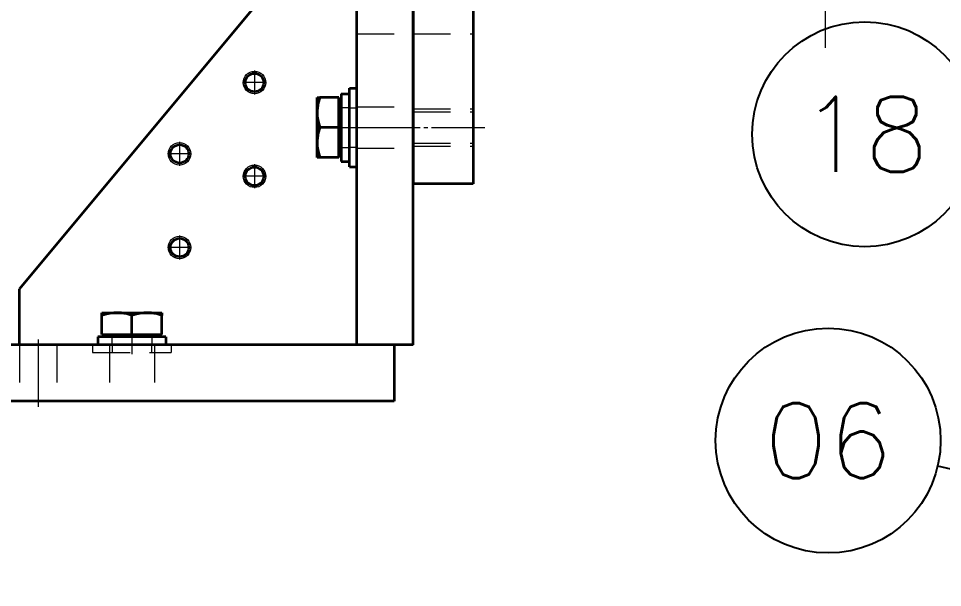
# Model space of a CAD drawing. Header units: millimetres. Extents: x 5606 to 13175, y -3239 to -2051.
# Drawn here: x 6370.7 to 6617.2, y -2622.5 to -2470.7 of the extents above; entities that cross this region are included whole.
import ezdxf
from ezdxf.enums import TextEntityAlignment as Align

# ---------------------------------------------------------------- set-up
doc = ezdxf.new("R2010")
doc.units = ezdxf.units.MM
doc.linetypes.add('CENTER-HOKUTO', pattern=[23, 20, -1, 1, -1])
doc.linetypes.add('HIDDEN-HOKUTO', pattern=[3.8, 2.5, -1.3])
doc.layers.add('AM_7', color=2, linetype='CENTER-HOKUTO', lineweight=30)
doc.layers.add('AM_HID', color=1, linetype='HIDDEN-HOKUTO', lineweight=25)
doc.layers.add('word_dim', color=253, linetype='Continuous')
doc.styles.get("Standard").update_dxf_attribs({"font": 'romans.shx', "bigfont": 'bigfont.shx'})
doc.dimstyles.new('RS1-4', dxfattribs={"dimscale": 4, "dimtxt": 3.5, "dimasz": 3, "dimexe": 1, "dimexo": 0, "dimgap": 1, "dimtad": 3, "dimdsep": 46, "dimtxsty": 'Standard', "dimblk1": 'OPEN', "dimblk2": 'OPEN', "dimsah": 1, "dimcen": 0, "dimclrd": 256, "dimclre": 256, "dimclrt": 3, "dimadec": 0, "dimazin": 0, "dimtfac": 1, "dimtmove": 0, "dimatfit": 3, "dimldrblk": 'OPEN', "dimfxl": 0, "dimtolj": 1, "dimtzin": 0, "dimarcsym": 0})

# ---------------------------------------------------------------- blocks, each defined once
blk = doc.blocks.new('_Open')
at = {"color": 0, "lineweight": -2}
for p, q in [((-1, 0.1667), (0, 0)), ((-1, -0.1667), (0, 0)), ((0, 0), (-1, 0))]:
    blk.add_line(p, q, dxfattribs=at)
blk = doc.blocks.new('*D266')
at = {"layer": 'DEFPOINTS', "color": 0, "linetype": 'Continuous', "ltscale": 2}
for p in [(6610.31, -2218.94), (6610.31, -2336.64), (6330.98, -2565.28)]:
    blk.add_point(p, dxfattribs=at)
at = {"layer": 'word_dim', "linetype": 'Continuous', "lineweight": -2, "ltscale": 2}
for p, q in [((6330.98, -2565.28), (6330.98, -2214.94)), ((6610.31, -2336.64), (6610.31, -2214.94)), ((6342.98, -2218.94), (6598.31, -2218.94))]:
    blk.add_line(p, q, dxfattribs=at)
at = {"layer": 'word_dim', "linetype": 'Continuous', "lineweight": -2, "ltscale": 2, "xscale": 12, "yscale": 12, "zscale": 12, "rotation": 180}
blk.add_blockref('_Open', (6330.98, -2218.94), dxfattribs=at)
at = {"layer": 'word_dim', "linetype": 'Continuous', "lineweight": -2, "ltscale": 2, "xscale": 12, "yscale": 12, "zscale": 12}
blk.add_blockref('_Open', (6610.31, -2218.94), dxfattribs=at)
at = {"layer": 'word_dim', "color": 3, "linetype": 'Continuous', "ltscale": 2, "insert": (6470.65, -2207.94), "char_height": 14, "attachment_point": 5}
blk.add_mtext('\\A1;279.33', dxfattribs=at)
blk = doc.blocks.new('*D267')
at = {"layer": 'DEFPOINTS', "color": 0, "linetype": 'Continuous', "ltscale": 2}
for p in [(6483.98, -2265.88), (6267.29, -2572.78), (6445, -2572.78)]:
    blk.add_point(p, dxfattribs=at)
at = {"layer": 'word_dim', "linetype": 'Continuous', "lineweight": -2, "ltscale": 2}
for p, q in [((6483.98, -2265.88), (6263.29, -2265.88)), ((6267.29, -2277.88), (6267.29, -2560.78)), ((6445, -2572.78), (6263.29, -2572.78))]:
    blk.add_line(p, q, dxfattribs=at)
at = {"layer": 'word_dim', "linetype": 'Continuous', "lineweight": -2, "ltscale": 2, "xscale": 12, "yscale": 12, "zscale": 12}
for p, rotation in [((6267.29, -2265.88), 90), ((6267.29, -2572.78), 270)]:
    blk.add_blockref('_Open', p, dxfattribs=dict(at, rotation=rotation))
at = {"layer": 'word_dim', "color": 3, "linetype": 'Continuous', "ltscale": 2, "insert": (6256.29, -2419.33), "char_height": 14, "attachment_point": 5, "rotation": 90}
blk.add_mtext('\\A1;306.9', dxfattribs=at)
blk = doc.blocks.new('aa1')
for p, q in [((0, 0), (-1, 0)), ((-0.4, 0.0667), (0, 0)), ((-0.4, -0.0667), (0, 0))]:
    blk.add_line(p, q)
blk = doc.blocks.new('aa2')
blk.add_circle((0, 0), 1)
blk = doc.blocks.new('*D273')
at = {"layer": 'DEFPOINTS', "color": 0, "linetype": 'Continuous', "ltscale": 2}
for p in [(6586.7, -2583.29), (6586.7, -2583.29), (6755.36, -2622.5)]:
    blk.add_point(p, dxfattribs=at)
at = {"layer": 'word_dim', "linetype": 'Continuous', "lineweight": -2, "ltscale": 2}
blk.add_line((6726.14, -2615.71), (6615.92, -2590.09), dxfattribs=at)
at = {"layer": 'word_dim', "linetype": 'Continuous', "lineweight": -2, "ltscale": 2, "xscale": 30, "yscale": 30, "zscale": 30}
for name, p, rotation in [('aa2', (6586.7, -2583.29), 166.9129441379922), ('aa1', (6755.36, -2622.5), 346.9129441379922)]:
    blk.add_blockref(name, p, dxfattribs=dict(at, rotation=rotation))
at = {"layer": 'word_dim', "color": 3, "linetype": 'Continuous', "ltscale": 2, "insert": (6671.03, -2602.9), "char_height": 0.000004, "attachment_point": 5, "rotation": 346.9129}
blk.add_mtext('\\A1;173.16', dxfattribs=at)
blk = doc.blocks.new('*D280')
at = {"layer": 'DEFPOINTS', "color": 0, "linetype": 'Continuous', "ltscale": 2}
for p in [(6596.45, -2501.56), (6596.45, -2501.56), (6721.66, -2584.42)]:
    blk.add_point(p, dxfattribs=at)
at = {"layer": 'word_dim', "linetype": 'Continuous', "lineweight": -2, "ltscale": 2}
blk.add_line((6696.64, -2567.86), (6621.47, -2518.11), dxfattribs=at)
at = {"layer": 'word_dim', "linetype": 'Continuous', "lineweight": -2, "ltscale": 2, "xscale": 30, "yscale": 30, "zscale": 30}
for name, p, rotation in [('aa2', (6596.45, -2501.56), 146.5032219106245), ('aa1', (6721.66, -2584.42), 326.5032219106245)]:
    blk.add_blockref(name, p, dxfattribs=dict(at, rotation=rotation))
at = {"layer": 'word_dim', "color": 3, "linetype": 'Continuous', "ltscale": 2, "insert": (6659.05, -2542.99), "char_height": 0.000004, "attachment_point": 5, "rotation": 326.5032}
blk.add_mtext('\\A1;150.14', dxfattribs=at)

msp = doc.modelspace()

# ---------------------------------------------------------------- linework, layer by layer
at = {"color": 7, "lineweight": 35}
for p, q in [((6460.982, -2557.784), (6460.982, -2429.784)), ((6475.982, -2557.784), (6475.982, -2443.784)), ((6475.982, -2444.784), (6475.982, -2514.784)), ((6491.982, -2444.784), (6491.982, -2514.784)), ((6445.982, -2452.784), (6370.982, -2542.784)), ((6460.982, -2489.285), (6460.982, -2452.784)), ((6458.982, -2510.285), (6458.982, -2489.285)), ((6460.982, -2510.285), (6460.982, -2489.285)), ((6460.982, -2557.784), (6460.982, -2510.285)), ((6470.982, -2557.784), (6335.982, -2557.784)), ((6460.982, -2557.784), (6411.482, -2557.784)), ((6470.982, -2572.784), (6335.982, -2572.784))]:
    msp.add_line(p, q, dxfattribs=at)
at = {"color": 7, "lineweight": 35, "ltscale": 0.05}
for p, q in [((6458.982, -2489.285), (6460.982, -2489.285)), ((6458.982, -2510.285), (6460.982, -2510.285))]:
    msp.add_line(p, q, dxfattribs=at)
at = {"color": 7, "lineweight": 35, "ltscale": 0.017897}
for p, q in [((6450.382, -2491.785), (6451.098, -2491.785)), ((6451.098, -2507.785), (6450.382, -2507.785))]:
    msp.add_line(p, q, dxfattribs=at)
at = {"color": 7, "lineweight": 35, "ltscale": 0.4}
for p, q in [((6450.382, -2507.785), (6450.382, -2491.785)), ((6491.982, -2514.784), (6475.982, -2514.784)), ((6392.982, -2549.185), (6408.982, -2549.185))]:
    msp.add_line(p, q, dxfattribs=at)
at = {"color": 7, "lineweight": 35, "ltscale": 0.127103}
for p, q in [((6456.182, -2491.785), (6451.098, -2491.785)), ((6456.182, -2499.785), (6451.098, -2499.785)), ((6456.182, -2507.785), (6451.098, -2507.785))]:
    msp.add_line(p, q, dxfattribs=at)
at = {"color": 7, "lineweight": 35, "ltscale": 0.2}
for p, q in [((6456.182, -2499.785), (6456.182, -2491.785)), ((6456.182, -2507.785), (6456.182, -2499.785)), ((6392.982, -2554.985), (6400.982, -2554.985)), ((6400.982, -2554.985), (6408.982, -2554.985))]:
    msp.add_line(p, q, dxfattribs=at)
at = {"color": 7, "lineweight": 35, "ltscale": 0.4525}
msp.add_line((6456.782, -2490.735), (6456.782, -2508.835), dxfattribs=at)
at = {"color": 7, "lineweight": 35, "ltscale": 0.055}
for p, q in [((6456.782, -2490.735), (6458.982, -2490.735)), ((6456.782, -2508.835), (6458.982, -2508.835)), ((6391.932, -2555.585), (6391.932, -2557.785)), ((6410.032, -2555.585), (6410.032, -2557.785))]:
    msp.add_line(p, q, dxfattribs=at)
at = {"color": 7, "lineweight": 35, "ltscale": 0.014999}
for p, q in [((6456.182, -2492.47), (6456.782, -2492.47)), ((6456.182, -2507.1), (6456.782, -2507.1))]:
    msp.add_line(p, q, dxfattribs=at)
at = {"color": 7, "lineweight": 35, "ltscale": 0.375}
for p, q in [((6370.982, -2557.784), (6370.982, -2542.784)), ((6475.982, -2557.784), (6460.982, -2557.784)), ((6470.982, -2557.784), (6470.982, -2572.784))]:
    msp.add_line(p, q, dxfattribs=at)
at = {"color": 7, "lineweight": 35, "ltscale": 0.017898}
for p, q in [((6392.982, -2549.901), (6392.982, -2549.185)), ((6408.982, -2549.185), (6408.982, -2549.901))]:
    msp.add_line(p, q, dxfattribs=at)
at = {"color": 7, "lineweight": 35, "ltscale": 0.127102}
for p, q in [((6392.982, -2554.985), (6392.982, -2549.901)), ((6400.982, -2554.985), (6400.982, -2549.901)), ((6408.982, -2554.985), (6408.982, -2549.901))]:
    msp.add_line(p, q, dxfattribs=at)
at = {"color": 7, "lineweight": 35, "ltscale": 0.452499}
msp.add_line((6410.032, -2555.585), (6391.932, -2555.585), dxfattribs=at)
at = {"color": 7, "lineweight": 35, "ltscale": 0.015}
for p, q in [((6393.667, -2554.985), (6393.667, -2555.585)), ((6408.297, -2554.985), (6408.297, -2555.585))]:
    msp.add_line(p, q, dxfattribs=at)
at = {"color": 7, "lineweight": 35, "ltscale": 0.4875}
msp.add_line((6390.482, -2557.784), (6370.982, -2557.784), dxfattribs=at)
at = {"color": 7, "lineweight": 35}
for points in [[(6451.098, -2491.785), (6450.708, -2493.146), (6450.557, -2493.872), (6450.451, -2494.605), (6450.397, -2495.267), (6450.385, -2495.931), (6450.415, -2496.583), (6450.484, -2497.232), (6450.731, -2498.52), (6451.098, -2499.785)], [(6451.098, -2499.785), (6450.708, -2501.146), (6450.557, -2501.872), (6450.451, -2502.605), (6450.397, -2503.267), (6450.385, -2503.931), (6450.415, -2504.583), (6450.484, -2505.232), (6450.731, -2506.52), (6451.098, -2507.785)], [(6400.982, -2549.901), (6399.622, -2549.51), (6398.895, -2549.359), (6398.162, -2549.253), (6397.5, -2549.2), (6396.837, -2549.188), (6396.185, -2549.217), (6395.535, -2549.286), (6394.248, -2549.533), (6392.982, -2549.901)], [(6408.982, -2549.901), (6407.622, -2549.51), (6406.895, -2549.359), (6406.162, -2549.253), (6405.5, -2549.2), (6404.837, -2549.188), (6404.185, -2549.217), (6403.535, -2549.286), (6402.248, -2549.533), (6400.982, -2549.901)]]:
    msp.add_lwpolyline(points, dxfattribs=at)
at = {"color": 7, "lineweight": 13}
for centre in [(6433.682, -2487.784), (6413.704, -2506.784), (6433.682, -2512.784), (6413.704, -2531.784)]:
    msp.add_circle(centre, 3, dxfattribs=at)
at = {"color": 7, "lineweight": 35}
for centre in [(6433.682, -2487.784), (6413.704, -2506.784), (6433.682, -2512.784), (6413.704, -2531.784)]:
    msp.add_circle(centre, 2.459, dxfattribs=at)
at = {"layer": 'AM_7', "color": 2, "lineweight": 13}
for p, q in [((6585.982, -2478.516), (6585.982, -2361.731)), ((6433.682, -2484.587), (6433.682, -2490.98)), ((6436.878, -2487.784), (6430.486, -2487.784)), ((6450.107, -2499.785), (6451.199, -2499.785)), ((6455.702, -2499.785), (6461.462, -2499.785)), ((6457.882, -2499.784), (6495.082, -2499.784)), ((6413.704, -2503.587), (6413.704, -2509.98)), ((6416.9, -2506.784), (6410.508, -2506.784)), ((6433.682, -2509.587), (6433.682, -2515.98)), ((6436.878, -2512.784), (6430.486, -2512.784)), ((6413.704, -2528.587), (6413.704, -2534.98)), ((6416.9, -2531.784), (6410.508, -2531.784)), ((6400.982, -2548.909), (6400.982, -2550.002)), ((6400.982, -2554.505), (6400.982, -2560.266)), ((6375.982, -2556.283), (6375.982, -2574.284))]:
    msp.add_line(p, q, dxfattribs=at)
at = {"layer": 'AM_HID', "color": 1, "lineweight": 13, "ltscale": 4}
for p, q in [((6460.982, -2474.784), (6475.982, -2474.784)), ((6460.982, -2474.784), (6475.982, -2474.784)), ((6475.982, -2474.784), (6491.982, -2474.784)), ((6475.982, -2474.784), (6491.982, -2474.784)), ((6460.982, -2494.284), (6475.982, -2494.284)), ((6460.982, -2494.284), (6475.982, -2494.284)), ((6456.782, -2494.435), (6458.982, -2494.435)), ((6456.782, -2505.135), (6456.782, -2494.435)), ((6458.982, -2505.135), (6458.982, -2494.435)), ((6458.982, -2494.535), (6460.982, -2494.535)), ((6475.982, -2494.784), (6491.982, -2494.784)), ((6475.982, -2494.784), (6491.982, -2494.784)), ((6475.982, -2495.596), (6491.982, -2495.596)), ((6475.982, -2495.596), (6491.982, -2495.596)), ((6456.182, -2499.785), (6451.098, -2499.785)), ((6475.982, -2503.971), (6491.982, -2503.971)), ((6475.982, -2503.971), (6491.982, -2503.971)), ((6456.782, -2505.135), (6458.982, -2505.135)), ((6458.982, -2505.035), (6460.982, -2505.035)), ((6460.982, -2505.284), (6475.982, -2505.284)), ((6460.982, -2505.284), (6475.982, -2505.284)), ((6475.982, -2504.784), (6491.982, -2504.784)), ((6475.982, -2504.784), (6491.982, -2504.784)), ((6400.982, -2554.985), (6400.982, -2549.901)), ((6395.632, -2555.585), (6395.632, -2557.785)), ((6395.632, -2555.585), (6406.332, -2555.585)), ((6406.332, -2555.585), (6406.332, -2557.785)), ((6370.982, -2557.784), (6370.982, -2572.784)), ((6370.982, -2557.784), (6370.982, -2572.784)), ((6380.982, -2557.784), (6380.982, -2572.784)), ((6380.982, -2557.784), (6380.982, -2572.784)), ((6390.482, -2557.785), (6411.482, -2557.785)), ((6390.482, -2557.785), (6390.482, -2559.785)), ((6394.982, -2557.784), (6394.982, -2572.784)), ((6394.982, -2557.784), (6394.982, -2572.784)), ((6395.632, -2557.785), (6406.332, -2557.785)), ((6395.732, -2557.785), (6395.732, -2559.785)), ((6406.232, -2557.785), (6406.232, -2559.785)), ((6406.982, -2557.784), (6406.982, -2572.784)), ((6406.982, -2557.784), (6406.982, -2572.784)), ((6411.482, -2557.785), (6411.482, -2559.785)), ((6390.482, -2559.785), (6411.482, -2559.785))]:
    msp.add_line(p, q, dxfattribs=at)
for points in [[(6451.098, -2499.785), (6450.708, -2498.424), (6450.557, -2497.698), (6450.451, -2496.965), (6450.397, -2496.303), (6450.385, -2495.639), (6450.415, -2494.987), (6450.484, -2494.338), (6450.731, -2493.05), (6451.098, -2491.785)], [(6451.098, -2507.785), (6450.708, -2506.424), (6450.557, -2505.698), (6450.451, -2504.965), (6450.397, -2504.303), (6450.385, -2503.639), (6450.415, -2502.987), (6450.484, -2502.338), (6450.731, -2501.05), (6451.098, -2499.785)], [(6392.982, -2549.901), (6394.343, -2549.51), (6395.07, -2549.359), (6395.802, -2549.253), (6396.464, -2549.2), (6397.128, -2549.188), (6397.78, -2549.217), (6398.43, -2549.286), (6399.717, -2549.533), (6400.982, -2549.901)], [(6400.982, -2549.901), (6402.343, -2549.51), (6403.07, -2549.359), (6403.802, -2549.253), (6404.464, -2549.2), (6405.128, -2549.188), (6405.78, -2549.217), (6406.43, -2549.286), (6407.717, -2549.533), (6408.982, -2549.901)]]:
    msp.add_lwpolyline(points, dxfattribs=at)

# ---------------------------------------------------------------- texts
at = {"layer": 'word_dim', "color": 3, "linetype": 'Continuous', "ltscale": 2}
for s, p in [('18', (6596.449, -2501.556)), ('06', (6586.699, -2583.295))]:
    msp.add_text(s, height=20, dxfattribs=at).set_placement(p, align=Align.MIDDLE_CENTER)

# ---------------------------------------------------------------- dimensions: what is measured, and where the dimension line sits
at = {"layer": 'word_dim', "linetype": 'Continuous', "ltscale": 2}
dim = msp.add_linear_dim(base=(6610.313, -2218.944), p1=(6330.982, -2565.284), p2=(6610.313, -2336.642), dimstyle='RS1-4', dxfattribs=at)
dim.commit()
dim.dimension.update_dxf_attribs({"geometry": '*D266', "text_midpoint": (6470.648, -2207.944)})
dim = msp.add_linear_dim(base=(6267.289, -2572.784), p1=(6483.982, -2265.883), p2=(6445.001, -2572.784), angle=90, dimstyle='RS1-4', dxfattribs=at)
dim.commit()
dim.dimension.update_dxf_attribs({"geometry": '*D267', "text_midpoint": (6256.289, -2419.333)})
at = {"layer": 'word_dim', "color": 3, "linetype": 'Continuous', "ltscale": 2}
for p1, p2, picture, middle in [((6721.657, -2584.419), (6596.449, -2501.556), '*D280', (6659.053, -2542.988)), ((6755.359, -2622.503), (6586.699, -2583.295), '*D273', (6671.029, -2602.899))]:
    dim = msp.add_aligned_dim(p1=p1, p2=p2, distance=0, dimstyle='RS1-4', override={"dimtxt": 1e-06, "dimasz": 7.5, "dimgap": 0, "dimblk1": 'aa1', "dimblk2": 'aa2', "dimse1": 1, "dimse2": 1}, dxfattribs=at)
    dim.commit()
    dim.dimension.update_dxf_attribs({"geometry": picture, "text_midpoint": middle})

doc.saveas('drawing.dxf')
